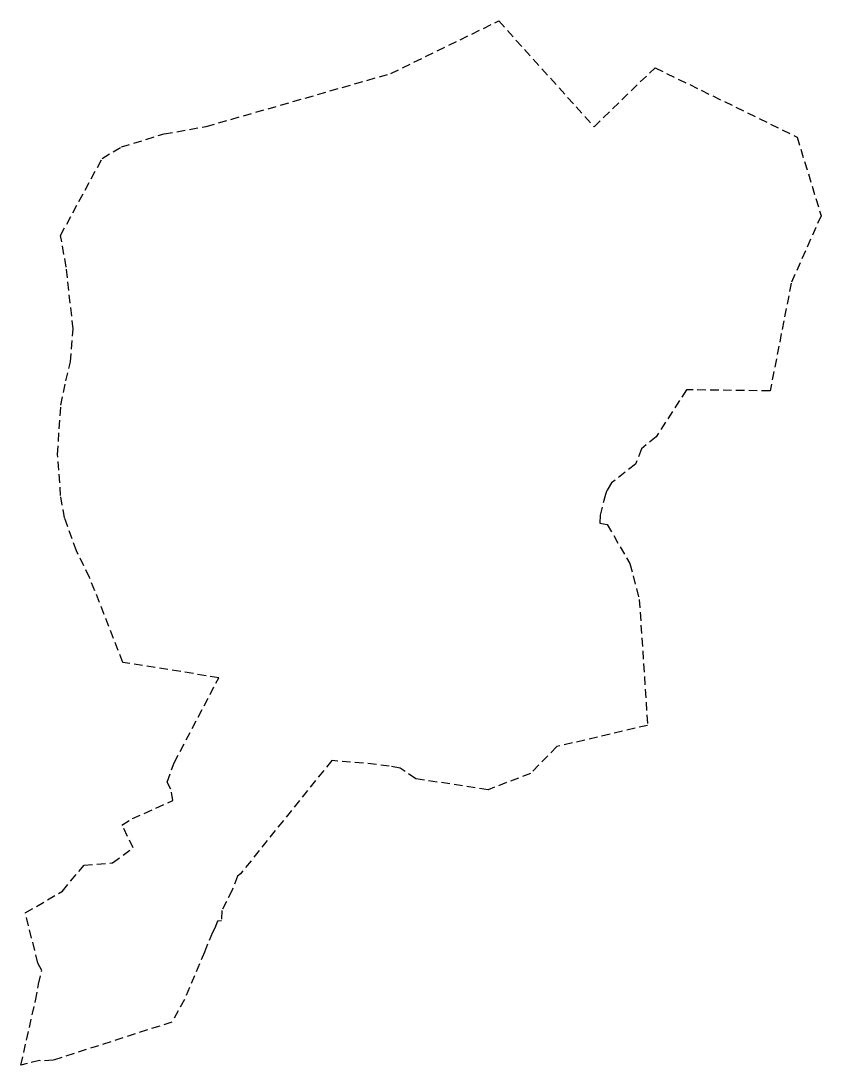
# Model space of a CAD drawing. Header units: metres. Extents: x 1097698 to 1098164, y 876671 to 877280.
import ezdxf

# ---------------------------------------------------------------- set-up
doc = ezdxf.new("R2010")
doc.units = ezdxf.units.M
doc.linetypes.add('DASHED', pattern=[0.75, 0.5, -0.25])
doc.layers.add('area', color=6, linetype='Continuous')

msp = doc.modelspace()

# ---------------------------------------------------------------- linework, layer by layer
at = {"layer": 'area', "color": 3, "linetype": 'DASHED', "ltscale": 10}
msp.add_lwpolyline([(1098085.62, 877065.03), (1098068.07, 877037.66), (1098059.44, 877030.65), (1098055.91, 877021.57), (1098041.96, 877010.8), (1098039.2, 877006.29), (1098038.41, 877003.92), (1098035.32, 876991.91), (1098035.13, 876987.25), (1098039.46, 876986.47), (1098052.63, 876963.73), (1098058.16, 876942.8), (1098062.98, 876869.36), (1098010.04, 876856.94), (1097994.65, 876841.33), (1097969.93, 876831.83), (1097927.75, 876838.22), (1097918.63, 876844.4), (1097912.31, 876845.6), (1097897.28, 876847.41), (1097878.83, 876848.84), (1097825.6, 876782.85), (1097823.8, 876781.42), (1097820.73, 876773.34), (1097814.71, 876761.32), (1097814.49, 876755.47), (1097812.27, 876755.11), (1097810.66, 876751.09), (1097809.22, 876748.64), (1097804.56, 876737.19), (1097792.88, 876709.51), (1097785.64, 876696.35), (1097716.33, 876674.08), (1097708.97, 876673.66), (1097708.42, 876673.85), (1097697.53, 876671.25), (1097706.05, 876708.83), (1097707.86, 876718.46), (1097709.73, 876726.51), (1097707.45, 876730.73), (1097700.11, 876759.95), (1097721.74, 876772.68), (1097734.37, 876787.93), (1097751.05, 876789.2), (1097762.98, 876797.9), (1097756.48, 876811.19), (1097762.6, 876814.96), (1097786.1, 876825.51), (1097785.05, 876832.25), (1097782.81, 876836.33), (1097786.91, 876847.57), (1097812.93, 876897.16), (1097757.07, 876906.01), (1097737.62, 876955.58), (1097729.91, 876971.07), (1097722.99, 876990.34), (1097720.72, 877003.3), (1097718.9, 877027.37), (1097720.82, 877056.05), (1097723.66, 877070.16), (1097726.4, 877081.29), (1097727.98, 877100.56), (1097723.99, 877136.61), (1097720.67, 877155.08), (1097745, 877199.95), (1097756.14, 877206.64), (1097781.01, 877214.24), (1097805.63, 877218.59), (1097913.29, 877249.46), (1097976.21, 877280.14), (1098031.74, 877218.46), (1098067.33, 877252.83), (1098150.15, 877212.43), (1098164.18, 877166.53), (1098146.69, 877127.25), (1098134.48, 877064.42), (1098085.62, 877065.03)], dxfattribs=at)

doc.saveas('drawing.dxf')
